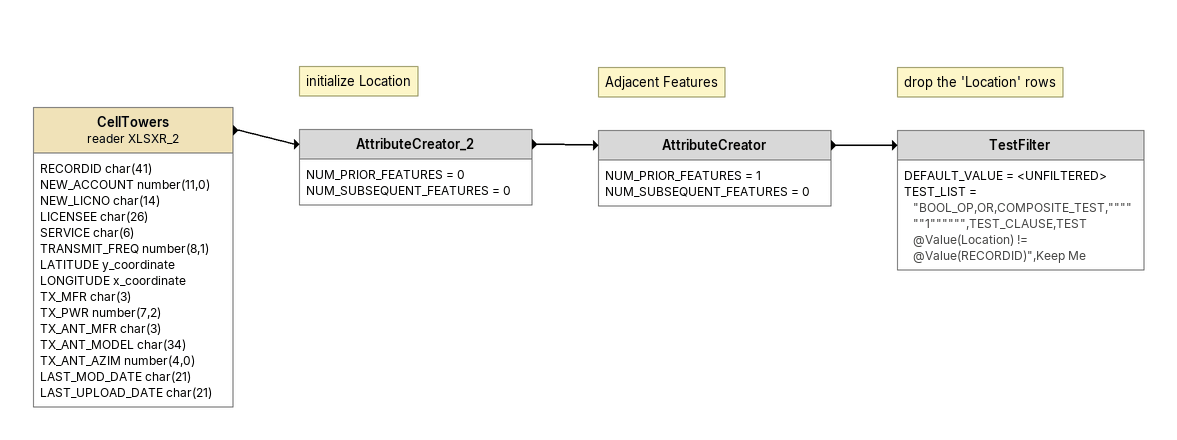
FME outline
CellTowers (reader XLSXR_2)
    attributes: RECORDID char(41), NEW_ACCOUNT number(11,0), NEW_LICNO char(14), LICENSEE char(26), SERVICE char(6), TRANSMIT_FREQ number(8,1), LATITUDE y_coordinate, LONGITUDE x_coordinate, TX_MFR char(3), TX_PWR number(7,2), TX_ANT_MFR char(3), TX_ANT_MODEL char(34), TX_ANT_AZIM number(4,0), LAST_MOD_DATE char(21), LAST_UPLOAD_DATE char(21)
    -> AttributeCreator_2
Note: initialize Location
AttributeCreator_2
    NUM_PRIOR_FEATURES = 0
    NUM_SUBSEQUENT_FEATURES = 0
    -> AttributeCreator
Note: Adjacent Features
AttributeCreator
    NUM_PRIOR_FEATURES = 1
    NUM_SUBSEQUENT_FEATURES = 0
    -> TestFilter
Note: drop the 'Location' rows
TestFilter
    DEFAULT_VALUE = <UNFILTERED>
    TEST_LIST = "BOOL_OP,OR,COMPOSITE_TEST,""""""1"""""",TEST_CLAUSE,TEST @Value(Location) != @Value(RECORDID)",Keep Me
